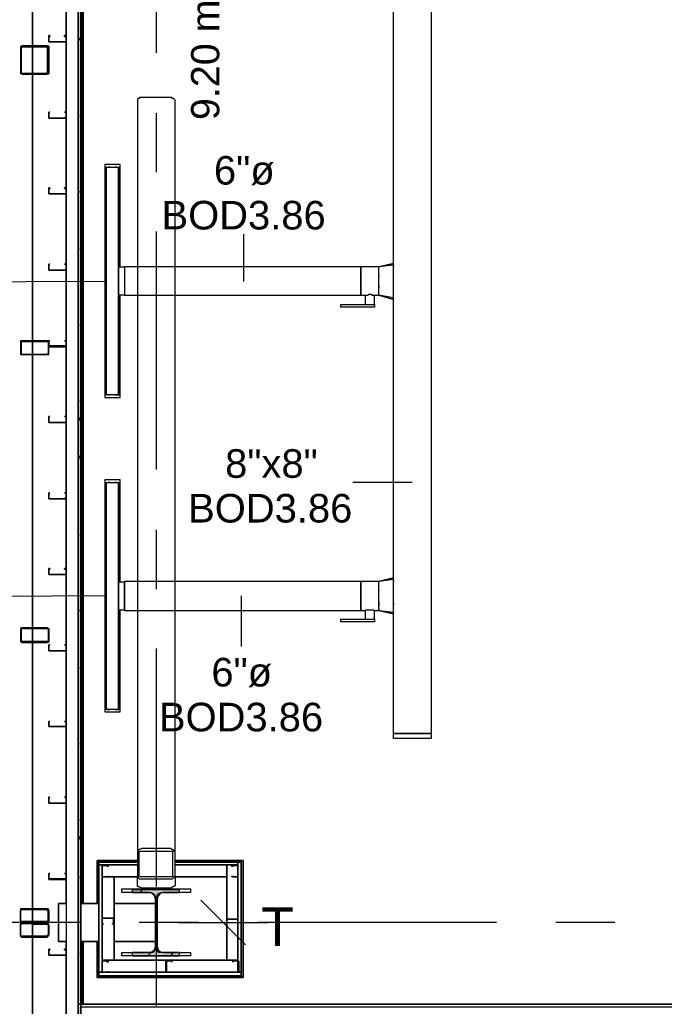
# Model space of a CAD drawing. Header units: metres. Extents: x 29 to 268, y -7 to 151.
# Drawn here: x 41.38 to 44.82, y 24.36 to 29.62 of the extents above; entities that cross this region are included whole.
import ezdxf

# ---------------------------------------------------------------- set-up
doc = ezdxf.new("R2010")
doc.units = ezdxf.units.M
doc.layers.add('HVAC - Ductos', color=5, linetype='Continuous', lineweight=50)
doc.layers.add('PDF2_Geometry', color=7, linetype='Continuous', true_color=0xaaaaaa)
doc.layers.add('PDF2_Solid Fills', color=7, linetype='Continuous', true_color=0xffffff)
doc.layers.add('PDF2_Text', color=7, linetype='Continuous')
doc.styles.add('PDF Helvetica', font='')
doc.styles.get('PDF Helvetica').set_extended_font_data('Helvetica')

msp = doc.modelspace()

# ---------------------------------------------------------------- hatches: boundary and pattern name
at = {"layer": 'PDF2_Solid Fills', "lineweight": 0, "transparency": 33554559}
h = msp.add_hatch(color=256, dxfattribs=at)
h.paths.add_polyline_path([(41.6915, 36.0667), (41.7053, 36.0667), (41.7053, 48.263), (41.6915, 48.263)])
h.paths.add_polyline_path([(41.6915, 24.3745), (41.7053, 24.3745), (41.7053, 34.5404), (41.6915, 34.5404)])
h.paths.add_polyline_path([(41.6915, 22.8666), (41.7053, 22.8666), (41.7053, 24.3608), (41.6915, 24.3608)])
h.paths.add_polyline_path([(41.7053, 22.8528), (41.6915, 22.8528), (41.6915, 10.5556), (41.7053, 10.5556)])
h.paths.add_polyline_path([(41.6915, 34.5587), (41.7053, 34.5587), (41.7053, 36.0529), (41.6915, 36.0529)])
h = msp.add_hatch(color=256, dxfattribs=at)
h.paths.add_polyline_path([(41.3844, 29.3383), (41.389, 29.4804), (41.5265, 29.4804), (41.5265, 29.3383), (41.5311, 29.3429), (41.5356, 29.4784), (41.5356, 29.4805), (41.5311, 29.485), (41.3844, 29.485)])
h.paths.add_polyline_path([(41.3936, 29.3383), (41.5208, 29.3337), (41.5219, 29.3337), (41.5219, 29.3383)])
h = msp.add_hatch(color=256, dxfattribs=at)
h.paths.add_polyline_path([(41.5356, 27.9037), (41.5311, 27.9037), (41.5311, 27.8441), (41.5356, 27.9028)])
h.paths.add_polyline_path([(41.5311, 27.8441), (41.5265, 27.8441), (41.5311, 27.8396)])
h.paths.add_polyline_path([(41.389, 27.9037), (41.3844, 27.9037), (41.3844, 27.8396)])
h.paths.add_polyline_path([(41.5265, 27.9083), (41.5265, 27.9128), (41.3844, 27.9128)])
h.paths.add_polyline_path([(41.5311, 27.9128), (41.5356, 27.9083), (41.5356, 27.9128)])
h = msp.add_hatch(color=256, dxfattribs=at)
h.paths.add_polyline_path([(41.389, 26.3087), (41.5259, 26.3041), (41.5265, 26.3041), (41.5265, 26.3087)])
h.paths.add_polyline_path([(41.389, 26.3774), (41.5265, 26.382), (41.3844, 26.382), (41.3844, 26.3087)])
h.paths.add_polyline_path([(41.5356, 26.3774), (41.5311, 26.3774), (41.5311, 26.3132), (41.5356, 26.3765)])
msp.add_hatch(color=256, dxfattribs=at).paths.add_polyline_path([(41.9803, 24.9704), (42.0902, 24.9704), (42.104, 24.9566), (42.0994, 24.6632), (42.0902, 24.654), (41.9803, 24.6495), (41.9803, 24.6312), (42.2324, 24.6312), (42.2324, 24.6495), (42.1223, 24.654), (42.1178, 24.6586), (42.1132, 24.6586), (42.1132, 24.9612), (42.1223, 24.9704), (42.2324, 24.9704), (42.2324, 24.9841), (41.9803, 24.9841)])
h = msp.add_hatch(color=256, dxfattribs=at)
h.paths.add_polyline_path([(41.5356, 24.8741), (41.5311, 24.8741), (41.5311, 24.8145), (41.5356, 24.8732)])
h.paths.add_polyline_path([(41.389, 24.8191), (41.3844, 24.8191), (41.3844, 24.8099), (41.5311, 24.8145)])
h.paths.add_polyline_path([(41.5265, 24.8786), (41.5265, 24.8832), (41.3844, 24.8832)])
h.paths.add_polyline_path([(41.5311, 24.8832), (41.5356, 24.8787), (41.5356, 24.8832)])
h = msp.add_hatch(color=256, dxfattribs=at)
h.paths.add_polyline_path([(41.389, 24.7366), (41.5258, 24.732), (41.5265, 24.732), (41.5265, 24.7366)])
h.paths.add_polyline_path([(41.3844, 24.7412), (41.389, 24.7366), (41.389, 24.7412)])
h.paths.add_polyline_path([(41.389, 24.8053), (41.5265, 24.8099), (41.3844, 24.8099), (41.3844, 24.8008)])
h.paths.add_polyline_path([(41.5356, 24.8053), (41.5311, 24.8053), (41.5311, 24.7412), (41.5356, 24.8044)])

# ---------------------------------------------------------------- linework, layer by layer
at = {"layer": 'HVAC - Ductos', "lineweight": 0}
for points in [[(43.5753, 29.9158), (43.5753, 25.8182), (43.3736, 25.8182), (43.3736, 29.9158)], [(41.8336, 28.8524), (41.8336, 28.8387), (41.9161, 28.8387), (41.9161, 28.8524)], [(41.9069, 28.8387), (41.9069, 27.6241), (41.9069, 28.8387), (41.9069, 27.6241), (41.8428, 27.6241), (41.8428, 28.8387)], [(41.8978, 28.8387), (41.8932, 28.8387), (41.8886, 28.8387), (41.8932, 28.8387)], [(43.3736, 28.3208), (43.3736, 28.3254)], [(43.2957, 28.2612), (43.2957, 28.2566)], [(43.2957, 28.2062), (43.2957, 28.2016), (43.2957, 28.197), (43.2957, 28.2016)], [(43.094, 28.0916), (43.094, 28.1054), (43.2728, 28.1054), (43.2728, 28.0916)], [(41.8336, 27.6104), (41.9161, 27.6104), (41.9161, 27.6241), (41.8336, 27.6241)], [(41.8886, 27.6241), (41.8932, 27.6241), (41.8978, 27.6241), (41.8932, 27.6241)], [(41.8336, 27.1704), (41.8336, 27.1566), (41.9161, 27.1566), (41.9161, 27.1704)], [(41.9069, 27.1566), (41.9069, 25.9466), (41.9069, 27.1566), (41.9069, 25.9466), (41.8428, 25.9466), (41.8428, 27.1566)], [(41.8978, 27.1566), (41.8932, 27.1566), (41.8886, 27.1566), (41.8932, 27.1566)], [(43.3736, 26.6432), (43.3736, 26.6478)], [(41.9069, 26.625), (41.9069, 26.6158), (41.9069, 26.6066), (41.9069, 26.5882), (41.9069, 26.57), (41.9069, 26.5516), (41.9069, 26.5332), (41.9069, 26.515), (41.9069, 26.4966), (41.9069, 26.4874), (41.9069, 26.4782), (41.939, 26.4782), (41.939, 26.4874), (41.939, 26.4966), (41.939, 26.515), (41.939, 26.5332), (41.939, 26.5516), (41.939, 26.57), (41.939, 26.5882), (41.939, 26.6066), (41.939, 26.6158), (41.939, 26.625)], [(43.2957, 26.5837), (43.2957, 26.5791)], [(43.2957, 26.5241), (43.2957, 26.5195)], [(43.2957, 26.515), (43.2957, 26.4966)], [(43.2957, 26.4828), (43.2957, 26.4782)], [(43.094, 26.4141), (43.094, 26.4278), (43.2728, 26.4278), (43.2728, 26.4141)], [(41.8336, 25.9328), (41.9161, 25.9328), (41.9161, 25.9466), (41.8336, 25.9466)], [(41.8886, 25.9466), (41.8932, 25.9466), (41.8978, 25.9466), (41.8932, 25.9466)], [(43.3736, 25.8182), (43.5753, 25.8182), (43.5753, 25.7908), (43.3736, 25.7908)]]:
    msp.add_lwpolyline(points, close=True, dxfattribs=at)
for points in [[(41.8565, 27.6241), (41.8336, 27.6241), (41.8382, 27.6241), (41.8382, 28.8387), (41.8336, 28.8387), (41.8565, 28.8387)], [(41.8336, 28.8387), (41.8336, 27.6241)], [(41.8473, 28.8387), (41.8565, 28.8387), (41.8611, 28.8387), (41.8565, 28.8387), (41.8519, 28.8387)], [(41.8932, 28.8387), (41.9161, 28.8387), (41.9115, 28.8387), (41.9115, 28.307)], [(41.9161, 28.307), (41.9161, 28.8387)], [(42.5761, 28.2291), (42.5761, 28.4812)], [(43.3736, 28.3254), (43.2957, 28.307), (43.3736, 28.3254)], [(43.3736, 28.3116), (43.3736, 28.307), (43.3736, 28.3162), (43.2957, 28.307)], [(41.939, 28.3024), (41.939, 28.307), (41.939, 28.3024), (41.939, 28.2978), (41.939, 28.2842), (41.939, 28.2704), (41.939, 28.252), (41.939, 28.2291), (41.939, 28.2108), (41.939, 28.1924), (41.939, 28.1741), (41.939, 28.165), (41.939, 28.1558), (41.9069, 28.1558), (41.9069, 28.165), (41.9069, 28.1787), (41.9069, 28.1924), (41.9069, 28.2108), (41.9069, 28.2291), (41.9069, 28.2474), (41.9069, 28.2658), (41.9069, 28.2842), (41.9069, 28.2933), (41.9069, 28.3024), (41.9069, 28.307), (41.939, 28.307), (41.939, 28.3024), (41.939, 28.2933), (41.939, 28.2842), (41.939, 28.2658), (41.939, 28.2474), (41.939, 28.2291), (41.939, 28.2108), (41.939, 28.1924), (41.939, 28.1787), (41.939, 28.165), (41.939, 28.1558), (43.1994, 28.1558), (43.2224, 28.1558), (43.2224, 28.1054), (43.2269, 28.1054), (43.2315, 28.1054), (43.2361, 28.1054), (43.2407, 28.1054), (43.2499, 28.1054), (43.2545, 28.1054), (43.259, 28.1054), (43.2682, 28.1054), (43.2728, 28.1054), (43.2728, 28.1558), (43.2957, 28.1558), (43.2957, 28.1604), (43.2957, 28.1558)], [(43.3736, 28.1374), (43.3736, 28.1328), (43.2957, 28.1558), (43.2957, 28.165), (43.2957, 28.1741), (43.2957, 28.1924), (43.2957, 28.2108), (43.2957, 28.2291), (43.2957, 28.252), (43.2957, 28.2704), (43.2957, 28.2842), (43.2957, 28.2978), (43.2957, 28.3024), (43.2957, 28.307), (43.1994, 28.307), (43.1994, 28.3024), (43.1994, 28.2978), (43.1994, 28.2842), (43.1994, 28.2704), (43.1994, 28.252), (43.1994, 28.2291), (43.1994, 28.2108), (43.1994, 28.1924), (43.1994, 28.1741), (43.1994, 28.165), (43.1994, 28.1558), (43.1994, 28.165), (43.1994, 28.1741), (43.1994, 28.1924), (43.1994, 28.2108), (43.1994, 28.2291), (43.1994, 28.252), (43.1994, 28.2704), (43.1994, 28.2842), (43.1994, 28.2978), (43.1994, 28.3024), (43.1994, 28.307), (41.939, 28.307)], [(43.3736, 28.2474), (43.3736, 28.252), (43.3736, 28.2658), (43.3736, 28.275), (43.3736, 28.2796), (43.3736, 28.2842), (43.3736, 28.3024)], [(41.8336, 28.2291), (40.9902, 28.2245)], [(43.3736, 28.1833), (43.3736, 28.1878), (43.3736, 28.197), (43.3736, 28.2108), (43.3736, 28.2154), (43.3736, 28.22), (43.3736, 28.2428)], [(41.8932, 27.6241), (41.9161, 27.6241), (41.9115, 27.6241), (41.9115, 28.1558)], [(41.9161, 27.6241), (41.9161, 28.1558)], [(43.2224, 28.1558), (43.2269, 28.1558), (43.2361, 28.1558), (43.2453, 28.1604), (43.2545, 28.1604), (43.259, 28.1558), (43.2682, 28.1558), (43.2728, 28.1558)], [(43.3736, 28.142), (43.2957, 28.1558), (43.3736, 28.1328), (43.3736, 28.1374), (43.3736, 28.142), (43.3736, 28.1466), (43.3736, 28.1558)], [(43.3736, 28.1604), (43.3736, 28.1741), (43.3736, 28.1787)], [(41.8473, 27.6241), (41.8565, 27.6241), (41.8611, 27.6241), (41.8565, 27.6241), (41.8519, 27.6241)], [(41.8565, 25.9466), (41.8336, 25.9466), (41.8382, 25.9466), (41.8382, 27.1566), (41.8336, 27.1566), (41.8565, 27.1566)], [(41.8336, 27.1566), (41.8336, 25.9466)], [(41.8473, 27.1566), (41.8565, 27.1566), (41.8611, 27.1566), (41.8565, 27.1566), (41.8519, 27.1566)], [(41.8932, 27.1566), (41.9161, 27.1566), (41.9115, 27.1566), (41.9115, 26.625)], [(41.9161, 26.625), (41.9161, 27.1566)], [(43.4744, 27.1566), (43.1582, 27.1566)], [(41.939, 26.625), (41.939, 26.6295), (41.939, 26.625), (41.939, 26.6158), (41.939, 26.6066), (41.939, 26.5882), (41.939, 26.57), (41.939, 26.5516), (41.939, 26.5332), (41.939, 26.515), (41.939, 26.4966), (41.939, 26.4874), (41.939, 26.4782), (41.939, 26.4737), (43.1994, 26.4737), (43.2224, 26.4737), (43.2224, 26.4278), (43.2269, 26.4278), (43.2315, 26.4278), (43.2361, 26.4278), (43.2407, 26.4278), (43.2499, 26.4278), (43.2545, 26.4278), (43.259, 26.4278), (43.2682, 26.4278), (43.2728, 26.4278), (43.2728, 26.4737), (43.2957, 26.4737), (43.3736, 26.4645)], [(43.3736, 26.46), (43.3736, 26.4554), (43.2957, 26.4737), (43.2957, 26.4782), (43.2957, 26.4828), (43.2957, 26.4874), (43.2957, 26.4966), (43.2957, 26.515), (43.2957, 26.5332), (43.2957, 26.5516), (43.2957, 26.57), (43.2957, 26.5882), (43.2957, 26.6066), (43.2957, 26.6158), (43.2957, 26.6204), (43.2957, 26.625), (43.2957, 26.6295), (43.1994, 26.6295), (43.1994, 26.625), (43.1994, 26.6158), (43.1994, 26.6066), (43.1994, 26.5882), (43.1994, 26.57), (43.1994, 26.5516), (43.1994, 26.5332), (43.1994, 26.515), (43.1994, 26.4966), (43.1994, 26.4874), (43.1994, 26.4782), (43.1994, 26.4737), (43.1994, 26.4782), (43.1994, 26.4874), (43.1994, 26.4966), (43.1994, 26.515), (43.1994, 26.5332), (43.1994, 26.5516), (43.1994, 26.57), (43.1994, 26.5882), (43.1994, 26.6066), (43.1994, 26.6158), (43.1994, 26.625), (43.1994, 26.6295), (41.939, 26.6295)], [(43.3736, 26.6478), (43.2957, 26.6295), (43.3736, 26.6478)], [(43.3736, 26.57), (43.3736, 26.5745), (43.3736, 26.5837), (43.3736, 26.5928), (43.3736, 26.5974), (43.3736, 26.6066), (43.3736, 26.625), (43.3736, 26.6341), (43.3736, 26.6387), (43.2957, 26.6295)], [(43.3736, 26.6341), (43.3736, 26.6295)], [(41.8336, 26.5516), (40.9902, 26.547)], [(42.5624, 26.5516), (42.5624, 26.2812)], [(43.3736, 26.5378), (43.3736, 26.5608), (43.3736, 26.5654)], [(43.3736, 26.5104), (43.3736, 26.5195), (43.3736, 26.5287), (43.3736, 26.5332)], [(41.8932, 25.9466), (41.9161, 25.9466), (41.9115, 25.9466), (41.9115, 26.4782)], [(41.9161, 25.9466), (41.9161, 26.4782)], [(43.2224, 26.4737), (43.2269, 26.4782), (43.2361, 26.4782), (43.2453, 26.4782), (43.2545, 26.4782), (43.259, 26.4782), (43.2682, 26.4782), (43.2728, 26.4737)], [(43.2957, 26.4737), (43.3736, 26.4554), (43.3736, 26.46), (43.3736, 26.4691), (43.3736, 26.4782), (43.3736, 26.4966), (43.3736, 26.5012)], [(43.3736, 26.515), (43.3736, 26.5104), (43.3736, 26.5058)], [(41.8473, 25.9466), (41.8565, 25.9466), (41.8611, 25.9466), (41.8565, 25.9466), (41.8519, 25.9466)], [(42.3469, 24.9291), (42.4661, 24.8099), (42.5853, 24.6908)], [(42.2278, 24.8099), (42.4661, 24.8099), (42.7045, 24.8099)]]:
    msp.add_lwpolyline(points, dxfattribs=at)
at = {"layer": 'PDF2_Geometry', "lineweight": 0}
for points in [[(93.204, 48.396), (46.7012, 48.4006), (41.5357, 48.4006), (41.5357, 48.263), (41.6273, 48.263), (41.6273, 10.5556)], [(41.7053, 10.5556), (41.7053, 48.263), (41.7053, 10.5556)], [(41.6915, 10.5556), (41.6915, 22.8528), (41.6915, 22.8666), (41.6915, 24.3608), (41.6915, 24.3745), (41.6915, 34.5404), (41.6915, 34.5587)], [(41.7053, 10.5556), (41.7053, 22.8528), (42.7915, 22.8528), (42.7915, 22.8666), (41.7053, 22.8666), (41.7053, 24.3608), (48.7636, 24.3608), (48.7636, 24.3745), (41.7053, 24.3745), (41.7053, 34.5404), (43.3049, 34.5404), (43.3049, 34.5587), (43.2499, 34.5587), (42.8419, 34.5587), (42.4386, 34.5587)], [(41.7053, 24.3745), (41.7053, 34.5404)], [(41.7053, 33.9079), (41.7053, 24.9108)], [(41.7053, 24.9108), (41.7053, 33.9079)], [(41.7053, 33.9079), (41.7053, 24.9108)], [(41.7053, 33.9079), (41.7053, 24.9108)], [(42.1086, 30.7179), (42.1086, 29.4483)], [(41.4486, 29.485), (41.5265, 29.485), (41.5311, 29.485), (41.5357, 29.4804), (41.5357, 29.4758), (41.5357, 29.3429), (41.5357, 29.3383), (41.5311, 29.3337), (41.5265, 29.3337), (41.4486, 29.3337)], [(41.4991, 29.4804), (41.5082, 29.485)], [(41.5357, 29.5079), (41.5357, 29.5079)], [(41.5357, 29.5079), (41.5357, 29.5079)], [(41.3844, 29.3612), (41.389, 29.3658)], [(42.2094, 25.1812), (42.2094, 29.1916), (42.2094, 29.1962), (42.2049, 29.2008), (42.2003, 29.2054), (42.1957, 29.2054), (42.1911, 29.21), (42.1865, 29.21), (42.0307, 29.21), (42.0215, 29.21), (42.0169, 29.2054), (42.0123, 29.2054), (42.0078, 29.2008), (42.0078, 29.1962), (42.0078, 29.1916), (42.0078, 25.1812)], [(41.5402, 29.132), (41.5402, 29.132)], [(41.6182, 29.132), (41.6182, 29.132)], [(42.1086, 29.1274), (42.1086, 28.8112)], [(42.0078, 29.0358), (42.0078, 28.825)], [(42.2094, 28.825), (42.2094, 29.0358)], [(42.0078, 28.8204), (42.0078, 25.1308), (41.8015, 25.1308), (42.0032, 25.1308), (41.8015, 25.1308), (42.0078, 25.1308), (41.8015, 25.1308), (41.8015, 25.1354), (41.7969, 25.1399), (41.7923, 25.1399), (42.0078, 25.1399), (41.7923, 25.1399), (41.7969, 25.1399), (41.8015, 25.1354), (41.8015, 25.1308), (41.8015, 25.0528), (41.8015, 24.6082), (41.8015, 24.5258), (41.7969, 24.5212), (41.7923, 24.5166), (41.7969, 24.5212), (41.8015, 24.5258), (41.7969, 24.5212), (41.7923, 24.5166), (42.5715, 24.5166), (42.5715, 24.5212), (42.5669, 24.5212), (42.5624, 24.5258), (42.5624, 25.1308), (42.5624, 24.5258), (42.5669, 24.5212), (42.5715, 24.5212), (42.5715, 24.5166), (42.5715, 25.1399), (42.2094, 25.1399), (42.5715, 25.1399), (42.2094, 25.1399), (42.5715, 25.1399), (42.5715, 24.5166), (42.5715, 24.5212), (42.5669, 24.5212), (42.5624, 24.5258), (42.5624, 25.1308), (42.2094, 25.1308), (42.2094, 28.8204)], [(41.5357, 28.6966), (41.5357, 28.6966)], [(41.5357, 28.6966), (41.5357, 28.6966)], [(42.1086, 28.495), (42.1086, 27.2254)], [(41.5402, 28.3208), (41.5402, 28.3208)], [(41.6182, 28.3208), (41.6182, 28.3208)], [(41.5357, 28.2887), (41.5357, 28.2887)], [(41.5357, 28.2887), (41.5357, 28.2887)], [(41.5357, 27.9083), (41.5311, 27.9128), (41.5265, 27.9128), (41.389, 27.9128), (41.3844, 27.9128), (41.3844, 27.9037), (41.3844, 27.8441), (41.3844, 27.8396), (41.389, 27.8396), (41.5265, 27.8396), (41.5311, 27.8396), (41.5357, 27.8441), (41.5357, 27.8854)], [(41.4394, 27.9083), (41.444, 27.9128)], [(41.4486, 27.9128), (41.5265, 27.9128), (41.5311, 27.9128), (41.5357, 27.9083), (41.5357, 27.9128), (41.5357, 27.8854)], [(41.5265, 27.9083), (41.4486, 27.9083)], [(41.5265, 27.8441), (41.5265, 27.8396), (41.5311, 27.8396), (41.5357, 27.8396), (41.5357, 27.8441), (41.5357, 27.8854), (41.6228, 27.8854), (41.6273, 27.8854), (41.6273, 27.9128), (41.6182, 27.9128), (41.6273, 27.9128), (41.6273, 27.8854), (41.6273, 27.8808), (41.6228, 27.8808), (41.5357, 27.8808)], [(41.5265, 27.9083), (41.5265, 27.9083)], [(41.5311, 27.9037), (41.5311, 27.9083)], [(41.5402, 27.9128), (41.5402, 27.9128)], [(41.6182, 27.9128), (41.6182, 27.9128)], [(41.3844, 27.8533), (41.389, 27.8578)], [(41.5311, 27.8441), (41.5311, 27.8441)], [(41.5357, 27.8854), (41.5357, 27.8854)], [(41.5357, 27.8808), (41.5357, 27.8808)], [(41.5357, 27.4774), (41.5357, 27.4774)], [(41.5357, 27.4774), (41.5357, 27.4774)], [(41.5402, 27.5095), (41.5402, 27.5095)], [(41.6182, 27.5095), (41.6182, 27.5095)], [(41.5402, 27.1016), (41.5402, 27.1016)], [(41.6182, 27.1016), (41.6182, 27.1016)], [(42.1086, 26.9045), (42.1086, 26.5882)], [(41.5357, 26.6662), (41.5357, 26.6662)], [(41.5357, 26.6662), (41.5357, 26.6662)], [(41.4165, 26.3774), (41.4211, 26.382)], [(41.4486, 26.382), (41.5265, 26.382), (41.5311, 26.3774), (41.5357, 26.3774), (41.5357, 26.3728), (41.5357, 26.3132), (41.5357, 26.3087), (41.5311, 26.3041), (41.5265, 26.3041), (41.4486, 26.3041)], [(41.5265, 26.3774), (41.4486, 26.3774)], [(41.5265, 26.3774), (41.5265, 26.3774)], [(41.5311, 26.3728), (41.5311, 26.3728)], [(41.3844, 26.3454), (41.389, 26.3454)], [(41.5311, 26.3087), (41.5311, 26.3132)], [(41.4486, 26.3087), (41.5265, 26.3087)], [(41.5265, 26.3087), (41.5265, 26.3087)], [(41.5402, 26.2904), (41.5402, 26.2904)], [(41.6182, 26.2904), (41.6182, 26.2904)], [(42.1086, 26.272), (42.1086, 25.0024)], [(41.5357, 25.8549), (41.5357, 25.8549)], [(41.5357, 25.8549), (41.5357, 25.8549)], [(41.5402, 25.8824), (41.5402, 25.8824)], [(41.6182, 25.8824), (41.6182, 25.8824)], [(41.5402, 25.4791), (41.5402, 25.4791)], [(41.6182, 25.4791), (41.6182, 25.4791)], [(41.5357, 25.447), (41.5357, 25.447)], [(41.5357, 25.447), (41.5357, 25.447)], [(42.0078, 25.1308), (41.8015, 25.1308), (42.0032, 25.1308), (41.8015, 25.1308), (41.8015, 24.9108), (41.8015, 25.1308), (41.8015, 25.1354), (41.7969, 25.1399), (41.7923, 25.1399), (41.7969, 25.1399), (41.8015, 25.1354), (41.8015, 25.1308), (41.8015, 24.9108), (41.8015, 25.1354), (42.0078, 25.1354), (41.8015, 25.1354), (41.8015, 24.9108), (41.8015, 25.1308), (41.8015, 24.9108), (41.8015, 25.1308), (41.8015, 25.117), (42.0078, 25.117), (41.8198, 25.117), (41.8198, 25.0528), (41.8198, 24.6082), (41.884, 24.6082), (41.884, 25.0528), (41.8198, 25.0528), (41.884, 25.0528), (42.0078, 25.0528)], [(41.8015, 25.1308), (41.8015, 24.5258), (41.8015, 25.1308)], [(41.8015, 25.1308), (41.8015, 25.1308)], [(42.0078, 25.1308), (41.8015, 25.1308), (42.0078, 25.1308)], [(42.2094, 25.0528), (42.2094, 25.0116), (42.2094, 25.007), (42.2049, 25.0024), (42.2003, 25.0024), (42.1957, 24.9978), (42.1911, 24.9978), (42.1865, 24.9932), (42.0307, 24.9932), (42.0215, 24.9978), (42.0169, 24.9978), (42.0123, 25.0024), (42.0078, 25.0024), (42.0078, 25.007), (42.0078, 25.0116), (42.0078, 25.0528), (41.884, 25.0528), (41.884, 24.6082), (41.8198, 24.6082), (41.8198, 24.5441), (42.544, 24.5441), (42.544, 24.6082), (42.4844, 24.6082), (41.884, 24.6082), (42.4844, 24.6082), (42.4844, 25.0528), (42.2049, 25.0528), (42.4844, 25.0528), (42.4844, 25.117), (42.2094, 25.117), (42.544, 25.117), (42.544, 25.1308), (42.2094, 25.1308)], [(41.8198, 25.1124), (41.8198, 25.1124)], [(42.5624, 25.1354), (42.2094, 25.1354)], [(42.5624, 25.1354), (42.2094, 25.1354)], [(42.2094, 25.1308), (42.4844, 25.1308)], [(42.2094, 25.1308), (42.5624, 25.1308)], [(42.5624, 25.1308), (42.2094, 25.1308)], [(42.2094, 25.1308), (42.5624, 25.1308)], [(42.5624, 25.1308), (42.4844, 25.1308)], [(42.5624, 25.1308), (42.544, 25.1308)], [(42.544, 25.1308), (42.544, 24.5441)], [(42.544, 25.1124), (42.544, 25.1124)], [(42.5715, 25.1399), (42.5669, 25.1399), (42.5624, 25.1354), (42.5624, 25.1308)], [(42.5624, 25.1308), (42.5624, 25.1354), (42.5669, 25.1399), (42.5715, 25.1399)], [(42.5624, 24.5258), (42.5624, 25.1354)], [(42.5624, 24.5258), (42.5624, 25.1354)], [(42.5624, 25.1308), (42.5624, 24.5258)], [(42.5624, 25.1308), (42.5624, 25.1308)], [(42.5624, 24.5258), (42.5624, 25.1308), (42.5624, 24.5258)], [(41.5402, 25.0712), (41.5402, 25.0712)], [(41.6182, 25.0712), (41.6182, 25.0712)], [(41.8198, 25.0528), (41.8198, 25.0528)], [(41.8198, 25.0528), (41.8198, 25.0528)], [(42.544, 25.0528), (42.544, 25.0528)], [(42.544, 25.0528), (42.544, 25.0528)], [(41.5357, 25.0436), (41.5357, 25.0436)], [(42.1132, 24.6816), (42.1178, 24.6632), (42.1315, 24.654), (42.1453, 24.6495), (42.2919, 24.6495), (42.2919, 24.6312), (41.9253, 24.6312), (41.9253, 24.6495), (42.0673, 24.6495), (42.0857, 24.654), (42.0994, 24.6632), (42.104, 24.6816), (42.104, 24.7091), (42.104, 24.9108), (42.104, 24.9336), (42.0994, 24.952), (42.0857, 24.9658), (42.0673, 24.9704), (41.9253, 24.9704), (41.9253, 24.9887), (42.2919, 24.9887), (42.2919, 24.9704), (42.1453, 24.9704), (42.1315, 24.9658), (42.1178, 24.952), (42.1132, 24.9336), (42.1132, 24.6816), (42.104, 24.6724)], [(42.0215, 24.9704), (42.0353, 24.9841)], [(41.5861, 24.8282), (41.5861, 24.8236), (41.5861, 24.8191), (41.5861, 24.8145), (41.5861, 24.8191), (41.5861, 24.8236), (41.5861, 24.8282), (41.5861, 24.9108), (41.5861, 24.7091), (41.5861, 24.787), (41.5861, 24.7916), (41.5861, 24.7962), (41.5861, 24.8008), (41.5861, 24.7962), (41.5861, 24.7916), (41.5861, 24.787)], [(41.3844, 24.8328), (41.3844, 24.8374)], [(41.4303, 24.8786), (41.4348, 24.8832)], [(41.5219, 24.8832), (41.4486, 24.8832)], [(41.4486, 24.8145), (41.5219, 24.8145), (41.5265, 24.8145), (41.5265, 24.8191), (41.5311, 24.8191), (41.5311, 24.8741), (41.5265, 24.8741), (41.5265, 24.8786), (41.5219, 24.8786), (41.4486, 24.8786)], [(41.5357, 24.8741), (41.5357, 24.8191)], [(41.7007, 24.8099), (40.2477, 24.8099)], [(41.4486, 24.8008), (41.5219, 24.8008), (41.5265, 24.8008), (41.5311, 24.7962), (41.5311, 24.7458), (41.5265, 24.7412), (41.5219, 24.7366), (41.4486, 24.7366)], [(41.5357, 24.7962), (41.5357, 24.7458)], [(41.8198, 24.8328), (41.8198, 24.8328)], [(41.8198, 24.8328), (41.8198, 24.8328)], [(41.8795, 24.8328), (41.8795, 24.8328)], [(42.3332, 24.8099), (42.0169, 24.8099)], [(42.489, 24.7962), (42.489, 24.7962)], [(42.5394, 24.7962), (42.5394, 24.7962)], [(43.9236, 24.8099), (42.654, 24.8099)], [(44.5561, 24.8099), (44.2399, 24.8099)], [(41.4486, 24.732), (41.5219, 24.732)], [(41.7053, 24.7091), (41.7053, 24.3745)], [(41.7053, 24.7091), (41.7053, 24.3745)], [(41.7053, 24.7091), (41.7053, 24.3745)], [(41.7053, 24.3745), (41.7053, 24.7091)], [(41.8015, 24.7091), (41.8015, 24.5258), (41.8015, 24.7091)], [(41.8015, 24.7091), (41.8015, 24.5258), (41.8015, 24.7091)], [(41.884, 24.7091), (42.104, 24.7091), (41.884, 24.7091)], [(42.1086, 24.6816), (42.1086, 24.3653)], [(41.5357, 24.6358), (41.5357, 24.6358)], [(41.5357, 24.6358), (41.5357, 24.6358)], [(42.0628, 24.6312), (42.0811, 24.6495)], [(42.1865, 24.6312), (42.2003, 24.6495)], [(41.8198, 24.6036), (41.8198, 24.6036)], [(42.1636, 24.6036), (42.1636, 24.6036)], [(42.1911, 24.599), (42.1911, 24.599)], [(42.5165, 24.599), (42.5165, 24.599)], [(42.544, 24.6036), (42.544, 24.6036)], [(41.8015, 24.5258), (42.5624, 24.5258), (41.8015, 24.5258)], [(41.8015, 24.5258), (41.8015, 24.5258)], [(41.8015, 24.5258), (42.5624, 24.5258), (41.8015, 24.5258)], [(41.8015, 24.5258), (42.5624, 24.5258), (41.8015, 24.5258)], [(41.8198, 24.5441), (41.8198, 24.5441)], [(41.8198, 24.5441), (41.8198, 24.5441)], [(42.1636, 24.5441), (42.1636, 24.5441)], [(42.1911, 24.5486), (42.1911, 24.5486)], [(42.5165, 24.5486), (42.5165, 24.5486)], [(42.544, 24.5441), (42.544, 24.5441)], [(42.544, 24.5441), (42.5624, 24.5441)], [(42.5624, 24.5258), (42.5624, 24.5441)], [(42.5624, 24.5258), (42.5624, 24.5258)], [(41.7053, 24.3745), (41.6915, 24.3745)], [(41.6915, 24.3745), (41.7053, 24.3745), (48.7636, 24.3745)], [(41.6915, 24.3608), (41.6915, 24.3745)]]:
    msp.add_lwpolyline(points, dxfattribs=at)
for points in [[(41.6273, 48.3089), (41.6273, 10.5052), (41.6915, 10.5052), (41.6915, 48.3089)], [(41.7053, 48.263), (41.6915, 48.263), (41.6915, 10.5556), (41.7053, 10.5556)], [(41.6273, 24.9108), (41.6273, 33.9079)], [(41.7053, 24.9108), (41.7053, 33.9079)], [(41.7098, 33.9079), (41.7098, 24.9108)], [(41.7098, 33.9079), (41.7098, 24.9108)], [(41.719, 33.9079), (41.719, 24.9108)], [(41.719, 33.9079), (41.719, 24.9108)], [(41.4486, 29.485), (41.4486, 30.9058)], [(41.5357, 29.54), (41.5357, 29.5079), (41.6228, 29.5079), (41.6273, 29.5079), (41.6273, 29.54), (41.6182, 29.54), (41.6182, 29.5354), (41.6273, 29.5354), (41.6273, 29.5079), (41.6228, 29.5079), (41.5357, 29.5079), (41.5357, 29.5354), (41.5402, 29.5354), (41.5402, 29.54)], [(41.5402, 29.54), (41.5402, 29.5354), (41.5357, 29.5354), (41.5357, 29.5079), (41.6228, 29.5079), (41.6273, 29.5079), (41.6273, 29.5354), (41.6182, 29.5354), (41.6182, 29.54), (41.6273, 29.54), (41.6273, 29.5079), (41.6228, 29.5079), (41.5357, 29.5079), (41.5357, 29.54)], [(41.5357, 29.3429), (41.5357, 29.4712), (41.5311, 29.4804), (41.5219, 29.485), (41.3936, 29.485), (41.3844, 29.4804), (41.3844, 29.4712), (41.3844, 29.3429), (41.3844, 29.3383), (41.3936, 29.3337), (41.5219, 29.3337), (41.5311, 29.3383)], [(41.5219, 29.4804), (41.5265, 29.4758), (41.5265, 29.4712), (41.5265, 29.3429), (41.5265, 29.3383), (41.5219, 29.3383), (41.3936, 29.3383), (41.389, 29.3383), (41.389, 29.3429), (41.389, 29.4712), (41.389, 29.4758), (41.3936, 29.4804)], [(41.4486, 29.407), (41.4486, 29.4804), (41.4486, 29.407), (41.4486, 29.3383)], [(41.4486, 27.9174), (41.4486, 29.3337)], [(41.5357, 29.132), (41.5357, 29.1046), (41.5357, 29.1), (41.6228, 29.1), (41.6273, 29.1), (41.6273, 29.1046), (41.6273, 29.132), (41.6182, 29.132), (41.6273, 29.132), (41.6273, 29.1046), (41.6228, 29.1), (41.5357, 29.1), (41.5357, 29.1046), (41.5357, 29.132), (41.5402, 29.132)], [(41.5357, 29.1046), (41.5357, 29.1), (41.6228, 29.1), (41.6228, 29.1046), (41.6273, 29.1046), (41.6273, 29.132), (41.6182, 29.132), (41.6273, 29.132), (41.6273, 29.1046), (41.6273, 29.1), (41.6228, 29.1), (41.5357, 29.1), (41.5357, 29.1046), (41.5357, 29.132)], [(41.5402, 29.132), (41.5357, 29.132)], [(41.5357, 28.7287), (41.5357, 28.6966), (41.6228, 28.6966), (41.6273, 28.6966), (41.6273, 28.7287), (41.6182, 28.7287), (41.6182, 28.7241), (41.6273, 28.7241), (41.6273, 28.6966), (41.6228, 28.6966), (41.5357, 28.6966), (41.5357, 28.7241), (41.5402, 28.7241), (41.5402, 28.7287)], [(41.5402, 28.7287), (41.5402, 28.7241), (41.5357, 28.7241), (41.5357, 28.6966), (41.6228, 28.6966), (41.6273, 28.6966), (41.6273, 28.7241), (41.6182, 28.7241), (41.6182, 28.7287), (41.6273, 28.7287), (41.6273, 28.6966), (41.6228, 28.6966), (41.5357, 28.6966), (41.5357, 28.7287)], [(41.5357, 28.3208), (41.5357, 28.2887), (41.6228, 28.2887), (41.6273, 28.2887), (41.6273, 28.3208), (41.6182, 28.3208), (41.6273, 28.3208), (41.6273, 28.2887), (41.6228, 28.2887), (41.5357, 28.2887), (41.5357, 28.3208), (41.5402, 28.3208)], [(41.5357, 28.2887), (41.6228, 28.2887), (41.6273, 28.2887), (41.6273, 28.3208), (41.6182, 28.3208), (41.6273, 28.3208), (41.6273, 28.2887), (41.6228, 28.2887), (41.5357, 28.2887), (41.5357, 28.3208)], [(41.5402, 28.3208), (41.5357, 28.3208)], [(41.389, 27.8441), (41.389, 27.9037), (41.389, 27.9083), (41.5265, 27.9083), (41.5311, 27.9083), (41.5311, 27.9037), (41.5311, 27.8441), (41.5265, 27.8396), (41.389, 27.8396)], [(41.4486, 27.8762), (41.4486, 27.9083), (41.4486, 27.8762), (41.4486, 27.8396), (41.4486, 26.382), (41.4486, 27.8396)], [(41.5357, 27.9128), (41.5357, 27.8854), (41.5357, 27.8808), (41.6228, 27.8808), (41.6273, 27.8854), (41.6273, 27.9128), (41.6182, 27.9128), (41.6273, 27.9128), (41.6273, 27.8854), (41.6228, 27.8854), (41.5357, 27.8854), (41.5357, 27.9128), (41.5402, 27.9128)], [(41.5402, 27.9128), (41.5357, 27.9128)], [(41.5265, 27.8396), (41.4486, 27.8396)], [(41.5357, 27.5095), (41.5357, 27.4774), (41.6228, 27.4774), (41.6273, 27.4774), (41.6273, 27.5095), (41.6182, 27.5095), (41.6273, 27.5095), (41.6273, 27.4774), (41.6228, 27.4774), (41.5357, 27.4774), (41.5357, 27.5095), (41.5402, 27.5095)], [(41.5357, 27.4774), (41.6228, 27.4774), (41.6273, 27.4774), (41.6273, 27.5095), (41.6182, 27.5095), (41.6273, 27.5095), (41.6273, 27.4774), (41.6228, 27.4774), (41.5357, 27.4774), (41.5357, 27.5095)], [(41.5402, 27.5095), (41.5357, 27.5095)], [(41.5357, 27.1016), (41.5357, 27.0741), (41.5357, 27.0696), (41.6228, 27.0696), (41.6273, 27.0696), (41.6273, 27.0741), (41.6273, 27.1016), (41.6182, 27.1016), (41.6273, 27.1016), (41.6273, 27.0741), (41.6228, 27.0741), (41.6228, 27.0696), (41.5357, 27.0696), (41.5357, 27.0741), (41.5357, 27.1016), (41.5402, 27.1016)], [(41.5357, 27.0741), (41.5357, 27.0696), (41.6228, 27.0696), (41.6228, 27.0741), (41.6273, 27.0741), (41.6273, 27.1016), (41.6182, 27.1016), (41.6273, 27.1016), (41.6273, 27.0741), (41.6273, 27.0696), (41.6228, 27.0696), (41.5357, 27.0696), (41.5357, 27.0741), (41.5357, 27.1016)], [(41.5402, 27.1016), (41.5357, 27.1016)], [(41.5357, 26.6982), (41.5357, 26.6662), (41.6228, 26.6662), (41.6273, 26.6662), (41.6273, 26.6982), (41.6182, 26.6982), (41.6182, 26.6937), (41.6273, 26.6937), (41.6273, 26.6662), (41.6228, 26.6662), (41.5357, 26.6662), (41.5357, 26.6937), (41.5402, 26.6937), (41.5402, 26.6982)], [(41.5402, 26.6982), (41.5402, 26.6937), (41.5357, 26.6937), (41.5357, 26.6662), (41.6228, 26.6662), (41.6273, 26.6662), (41.6273, 26.6937), (41.6182, 26.6937), (41.6182, 26.6982), (41.6273, 26.6982), (41.6273, 26.6662), (41.6228, 26.6662), (41.5357, 26.6662), (41.5357, 26.6982)], [(41.389, 26.382), (41.3844, 26.3774), (41.3844, 26.3728), (41.3844, 26.3132), (41.3844, 26.3087), (41.389, 26.3041), (41.5265, 26.3041), (41.5311, 26.3087), (41.5357, 26.3132), (41.5357, 26.3728), (41.5311, 26.3774), (41.5265, 26.382)], [(41.389, 26.3132), (41.389, 26.3728), (41.389, 26.3774), (41.5265, 26.3774), (41.5311, 26.3728), (41.5311, 26.3132), (41.5311, 26.3087), (41.5265, 26.3087), (41.389, 26.3087)], [(41.4486, 26.3408), (41.4486, 26.3774), (41.4486, 26.3408), (41.4486, 26.3087)], [(41.4486, 24.8832), (41.4486, 26.3041)], [(41.5357, 26.2904), (41.5357, 26.2628), (41.5357, 26.2582), (41.6228, 26.2582), (41.6273, 26.2582), (41.6273, 26.2628), (41.6273, 26.2904), (41.6182, 26.2904), (41.6273, 26.2904), (41.6273, 26.2628), (41.6228, 26.2582), (41.5357, 26.2582), (41.5357, 26.2628), (41.5357, 26.2904), (41.5402, 26.2904)], [(41.5357, 26.2628), (41.5357, 26.2582), (41.6228, 26.2582), (41.6273, 26.2628), (41.6273, 26.2904), (41.6182, 26.2904), (41.6273, 26.2904), (41.6273, 26.2628), (41.6273, 26.2582), (41.6228, 26.2582), (41.5357, 26.2582), (41.5357, 26.2628), (41.5357, 26.2904)], [(41.5402, 26.2904), (41.5357, 26.2904)], [(41.5357, 25.8824), (41.5357, 25.8549), (41.6228, 25.8549), (41.6273, 25.8549), (41.6273, 25.8824), (41.6182, 25.8824), (41.6273, 25.8824), (41.6273, 25.8549), (41.6228, 25.8549), (41.5357, 25.8549), (41.5357, 25.8824), (41.5402, 25.8824)], [(41.5357, 25.8549), (41.6228, 25.8549), (41.6273, 25.8549), (41.6273, 25.8824), (41.6182, 25.8824), (41.6273, 25.8824), (41.6273, 25.8549), (41.6228, 25.8549), (41.5357, 25.8549), (41.5357, 25.8824)], [(41.5402, 25.8824), (41.5357, 25.8824)], [(41.5357, 25.4791), (41.5357, 25.447), (41.6228, 25.447), (41.6273, 25.447), (41.6273, 25.4791), (41.6182, 25.4791), (41.6273, 25.4791), (41.6273, 25.447), (41.6228, 25.447), (41.5357, 25.447), (41.5357, 25.4791), (41.5402, 25.4791)], [(41.5357, 25.447), (41.6228, 25.447), (41.6273, 25.447), (41.6273, 25.4791), (41.6182, 25.4791), (41.6273, 25.4791), (41.6273, 25.447), (41.6228, 25.447), (41.5357, 25.447), (41.5357, 25.4791)], [(41.5402, 25.4791), (41.5357, 25.4791)], [(42.2094, 25.1812), (42.2094, 25.1858), (42.2049, 25.1904), (42.2003, 25.1949), (42.1957, 25.1995), (42.1911, 25.1995), (42.1865, 25.2041), (42.0307, 25.2041), (42.0215, 25.1995), (42.0169, 25.1995), (42.0123, 25.1949), (42.0078, 25.1904), (42.0078, 25.1858), (42.0078, 25.1812), (42.0078, 25.062), (42.0078, 25.0574), (42.0078, 25.0528), (42.0123, 25.0482), (42.0169, 25.0436), (42.0215, 25.0436), (42.0307, 25.0436), (42.1865, 25.0436), (42.1911, 25.0436), (42.1957, 25.0436), (42.2003, 25.0482), (42.2049, 25.0528), (42.2094, 25.0574), (42.2094, 25.062)], [(42.0307, 25.1904), (42.1865, 25.1904), (42.1911, 25.1904), (42.1957, 25.1904), (42.1957, 25.1858), (42.1957, 25.1812), (42.1957, 25.062), (42.1957, 25.0574), (42.1957, 25.0528), (42.1911, 25.0528), (42.1865, 25.0528), (42.0307, 25.0528), (42.0261, 25.0528), (42.0215, 25.0528), (42.0169, 25.0574), (42.0169, 25.062), (42.0169, 25.1812), (42.0169, 25.1858), (42.0215, 25.1904), (42.0261, 25.1904)], [(42.5715, 24.5166), (42.5715, 25.1399), (42.5669, 25.1399), (42.5624, 25.1354), (42.5624, 25.1308), (42.5624, 24.5258), (42.5624, 25.1308), (42.5624, 25.1354), (42.5669, 25.1399), (42.5715, 25.1399), (42.5715, 24.5166), (41.7923, 24.5166), (41.7923, 24.7091), (41.7923, 24.5166), (41.7923, 24.7091), (41.7923, 24.5166)], [(41.7923, 25.1399), (41.7923, 24.9108), (41.7923, 25.1399), (41.7923, 24.9108), (41.7923, 25.1399), (42.0078, 25.1399)], [(42.5624, 24.6082), (42.5624, 25.1308), (42.5624, 24.5441), (41.8015, 24.5441), (41.8015, 24.5258), (41.7969, 24.5212), (41.7923, 24.5166), (42.5715, 24.5166), (42.5715, 24.5212), (42.5669, 24.5212), (42.5624, 24.5258), (41.8015, 24.5258), (42.5624, 24.5258), (41.8015, 24.5258), (42.5624, 24.5258)], [(41.8015, 24.5441), (41.8198, 24.5441), (41.8198, 25.117), (41.8015, 25.117)], [(41.8198, 25.0528), (41.8198, 25.1124), (41.8198, 25.117), (41.8519, 25.117), (41.8519, 25.1078), (41.8473, 25.1078), (41.8473, 25.1124), (41.8198, 25.1124), (41.8198, 25.0528), (41.8473, 25.0528), (41.8473, 25.0574), (41.8519, 25.0574), (41.8519, 25.0528)], [(42.5624, 25.1308), (42.2094, 25.1308)], [(42.5624, 25.1308), (42.2094, 25.1308)], [(42.4844, 25.0528), (42.4844, 24.6082), (42.544, 24.6082), (42.544, 25.117), (42.4844, 25.117)], [(42.544, 25.117), (42.544, 25.1124), (42.544, 25.0528), (42.5119, 25.0528), (42.5119, 25.0574), (42.5165, 25.0574), (42.5165, 25.0528), (42.544, 25.0528), (42.544, 25.1124), (42.5165, 25.1124), (42.5165, 25.1078), (42.5119, 25.1078), (42.5119, 25.117)], [(41.5357, 25.0712), (41.5357, 25.0436), (41.5357, 25.0391), (41.6228, 25.0391), (41.6273, 25.0391), (41.6273, 25.0436), (41.6273, 25.0712), (41.6182, 25.0712), (41.6273, 25.0712), (41.6273, 25.0436), (41.6228, 25.0436), (41.5357, 25.0436), (41.5357, 25.0712), (41.5402, 25.0712)], [(41.5357, 25.0436), (41.6228, 25.0436), (41.6273, 25.0436), (41.6273, 25.0712), (41.6182, 25.0712), (41.6273, 25.0712), (41.6273, 25.0436), (41.6273, 25.0391), (41.6228, 25.0391), (41.5357, 25.0391), (41.5357, 25.0436), (41.5357, 25.0712)], [(41.5402, 25.0712), (41.5357, 25.0712)], [(42.2324, 24.9704), (42.2324, 24.9841), (41.9803, 24.9841), (41.9803, 24.9704), (42.0811, 24.9704), (42.0902, 24.9658), (42.0994, 24.9566), (42.104, 24.9474), (42.104, 24.6724), (42.0994, 24.6586), (42.0902, 24.6495), (42.0811, 24.6495), (41.9803, 24.6495), (41.9803, 24.6312), (42.2324, 24.6312), (42.2324, 24.6495), (42.1361, 24.6495), (42.1223, 24.6495), (42.1132, 24.6586), (42.1132, 24.6724), (42.1132, 24.9474), (42.1132, 24.9566), (42.1223, 24.9658), (42.1361, 24.9704)], [(41.5861, 24.9108), (41.6273, 24.9108)], [(41.7053, 24.9108), (41.8015, 24.9108)], [(41.884, 24.9108), (42.104, 24.9108)], [(41.5357, 24.8191), (41.5357, 24.8741), (41.5311, 24.8832), (41.5265, 24.8832), (41.389, 24.8832), (41.3844, 24.8832), (41.3844, 24.8741), (41.3844, 24.8191), (41.3844, 24.8099), (41.389, 24.8099), (41.5265, 24.8099), (41.5311, 24.8099)], [(41.5265, 24.8786), (41.5311, 24.8786), (41.5311, 24.8741), (41.5311, 24.8191), (41.5311, 24.8145), (41.5265, 24.8145), (41.389, 24.8145), (41.3844, 24.8191), (41.3844, 24.8741), (41.389, 24.8786)], [(41.4486, 24.8145), (41.4486, 24.8786)], [(41.5357, 24.7412), (41.5357, 24.8008), (41.5311, 24.8053), (41.5265, 24.8099), (41.389, 24.8099), (41.3844, 24.8053), (41.3844, 24.8008), (41.3844, 24.7412), (41.3844, 24.7366), (41.389, 24.732), (41.5265, 24.732), (41.5311, 24.7366)], [(41.5311, 24.7412), (41.5311, 24.7366), (41.5265, 24.7366), (41.389, 24.7366), (41.3844, 24.7412), (41.3844, 24.8008), (41.389, 24.8008), (41.389, 24.8053), (41.5265, 24.8053), (41.5311, 24.8008)], [(41.4486, 24.7366), (41.4486, 24.8053)], [(41.8198, 24.8328), (41.8795, 24.8328), (41.884, 24.8328), (41.884, 24.8008), (41.8749, 24.8008), (41.8749, 24.8053), (41.8795, 24.8053), (41.8795, 24.8328), (41.8198, 24.8328), (41.8198, 24.8053), (41.8244, 24.8053), (41.8244, 24.8008), (41.8198, 24.8008)], [(42.544, 24.8236), (42.544, 24.8282), (42.4844, 24.8282), (42.4844, 24.8236), (42.4844, 24.7962), (42.489, 24.7962), (42.4844, 24.7962), (42.4844, 24.8236), (42.4844, 24.8282), (42.544, 24.8282), (42.544, 24.8236), (42.544, 24.7962)], [(42.5394, 24.7962), (42.544, 24.7962)], [(41.4486, 23.3157), (41.4486, 24.732)], [(41.5861, 24.7091), (41.6273, 24.7091)], [(41.6273, 16.0969), (41.6273, 24.7091)], [(41.7053, 24.7091), (41.8015, 24.7091)], [(41.7053, 24.3745), (41.7053, 24.7091)], [(41.7098, 24.7091), (41.7098, 24.3745)], [(41.7098, 24.7091), (41.7098, 24.3745)], [(41.719, 24.7091), (41.719, 24.3745)], [(41.719, 24.7091), (41.719, 24.3745)], [(41.8015, 24.7091), (41.8015, 24.5258)], [(41.8015, 24.7091), (41.8015, 24.5258)], [(41.5357, 24.6678), (41.5357, 24.6358), (41.6228, 24.6358), (41.6273, 24.6358), (41.6273, 24.6678), (41.6182, 24.6678), (41.6182, 24.6632), (41.6273, 24.6632), (41.6273, 24.6358), (41.6228, 24.6358), (41.5357, 24.6358), (41.5357, 24.6632), (41.5402, 24.6632), (41.5402, 24.6678)], [(41.5402, 24.6678), (41.5402, 24.6632), (41.5357, 24.6632), (41.5357, 24.6358), (41.6228, 24.6358), (41.6273, 24.6358), (41.6273, 24.6632), (41.6182, 24.6632), (41.6182, 24.6678), (41.6273, 24.6678), (41.6273, 24.6358), (41.6228, 24.6358), (41.5357, 24.6358), (41.5357, 24.6678)], [(41.8519, 24.599), (41.8473, 24.599), (41.8473, 24.6036), (41.8198, 24.6036), (41.8198, 24.5441), (41.8473, 24.5441), (41.8473, 24.5486), (41.8519, 24.5486), (41.8519, 24.5441), (41.8198, 24.5441), (41.8198, 24.6036), (41.8198, 24.6082), (41.8519, 24.6082)], [(42.1911, 24.599), (42.1911, 24.6036), (42.1636, 24.6036), (42.1636, 24.5441), (42.1911, 24.5441), (42.1911, 24.5486), (42.1911, 24.5441), (42.1636, 24.5441), (42.159, 24.5441), (42.159, 24.6036), (42.1636, 24.6036), (42.1636, 24.6082), (42.1911, 24.6082)], [(42.544, 24.6082), (42.5486, 24.6036), (42.5486, 24.5441), (42.544, 24.5441), (42.5165, 24.5441), (42.5165, 24.5486), (42.5165, 24.5441), (42.544, 24.5441), (42.544, 24.6036), (42.5165, 24.6036), (42.5165, 24.599), (42.5165, 24.6082)], [(41.8015, 24.5258), (42.5624, 24.5258)]]:
    msp.add_lwpolyline(points, close=True, dxfattribs=at)
at = {"layer": 'PDF2_Geometry', "color": 7, "lineweight": 0, "true_color": 0xffffff}
for points in [[(41.6915, 29.5124), (41.7007, 29.5262)], [(41.7053, 29.5216), (41.7007, 29.5216)], [(41.7053, 29.1137), (41.7007, 29.1137)], [(41.6915, 28.7012), (41.6961, 28.7104)], [(41.7053, 28.7058), (41.7007, 28.7058)], [(41.7053, 28.4033), (41.7007, 28.4033)], [(41.7053, 27.9954), (41.7007, 27.9954)], [(41.7053, 27.592), (41.7007, 27.592)], [(41.6915, 27.5095), (41.7053, 27.482)], [(41.6915, 27.2804), (41.7007, 27.2987)], [(41.7053, 27.285), (41.7007, 27.285)], [(41.7053, 26.877), (41.7007, 26.877)], [(41.6915, 26.4645), (41.6961, 26.4782)], [(41.7053, 26.4737), (41.7007, 26.4737)], [(41.7053, 26.1666), (41.7007, 26.1666)], [(41.7053, 25.7632), (41.7007, 25.7632)], [(41.6915, 25.4791), (41.6915, 25.4745)], [(41.7053, 25.3554), (41.7007, 25.3554)], [(41.6915, 25.2728), (41.7053, 25.2499)], [(41.7007, 25.0528), (41.7053, 25.0436)], [(41.7053, 25.0482), (41.7007, 25.0482)], [(41.7053, 24.6449), (41.7007, 24.6449)]]:
    msp.add_lwpolyline(points, close=True, dxfattribs=at)
at = {"layer": 'PDF2_Geometry', "color": 254, "lineweight": 0, "true_color": 0xd2d2d2}
for points in [[(41.5357, 29.5124), (41.5357, 29.5124)], [(41.5357, 29.132), (41.5357, 29.132)], [(41.5999, 28.6966), (41.5999, 28.6966)], [(41.6273, 28.7196), (41.6273, 28.7196)], [(41.5357, 27.5004), (41.5357, 27.5004)], [(41.609, 27.0696), (41.609, 27.0696)], [(41.6273, 27.0878), (41.6273, 27.0878)], [(41.5815, 26.6662), (41.5815, 26.6662)], [(41.6182, 25.0712), (41.6182, 25.0712)], [(41.5907, 25.0391), (41.5907, 25.0436)], [(41.5632, 24.6358), (41.5632, 24.6358)]]:
    msp.add_lwpolyline(points, dxfattribs=at)

# ---------------------------------------------------------------- texts
at = {"layer": 'PDF2_Text', "lineweight": 0, "insert": (42.3707, 29.0898), "char_height": 0.15059, "attachment_point": 4, "rotation": 90, "style": 'PDF Helvetica'}
msp.add_mtext('9.20 m', dxfattribs=at)
at = {"layer": 'PDF2_Text', "lineweight": 0, "attachment_point": 4, "style": 'PDF Helvetica'}
for s, insert, char_height in [('6"ø', (42.4162, 28.8198), 0.15247), ('BOD3.86', (42.1366, 28.5814), 0.15247), ('8"x8"', (42.4758, 27.2568), 0.15247), ('BOD3.86', (42.2787, 27.0184), 0.15247), ('6"ø', (42.4025, 26.143), 0.15247), ('BOD3.86', (42.1229, 25.9046), 0.15247), ('T', (42.6683, 24.7872), 0.2055)]:
    msp.add_mtext(s, dxfattribs=dict(at, insert=insert, char_height=char_height))

doc.saveas('drawing.dxf')
